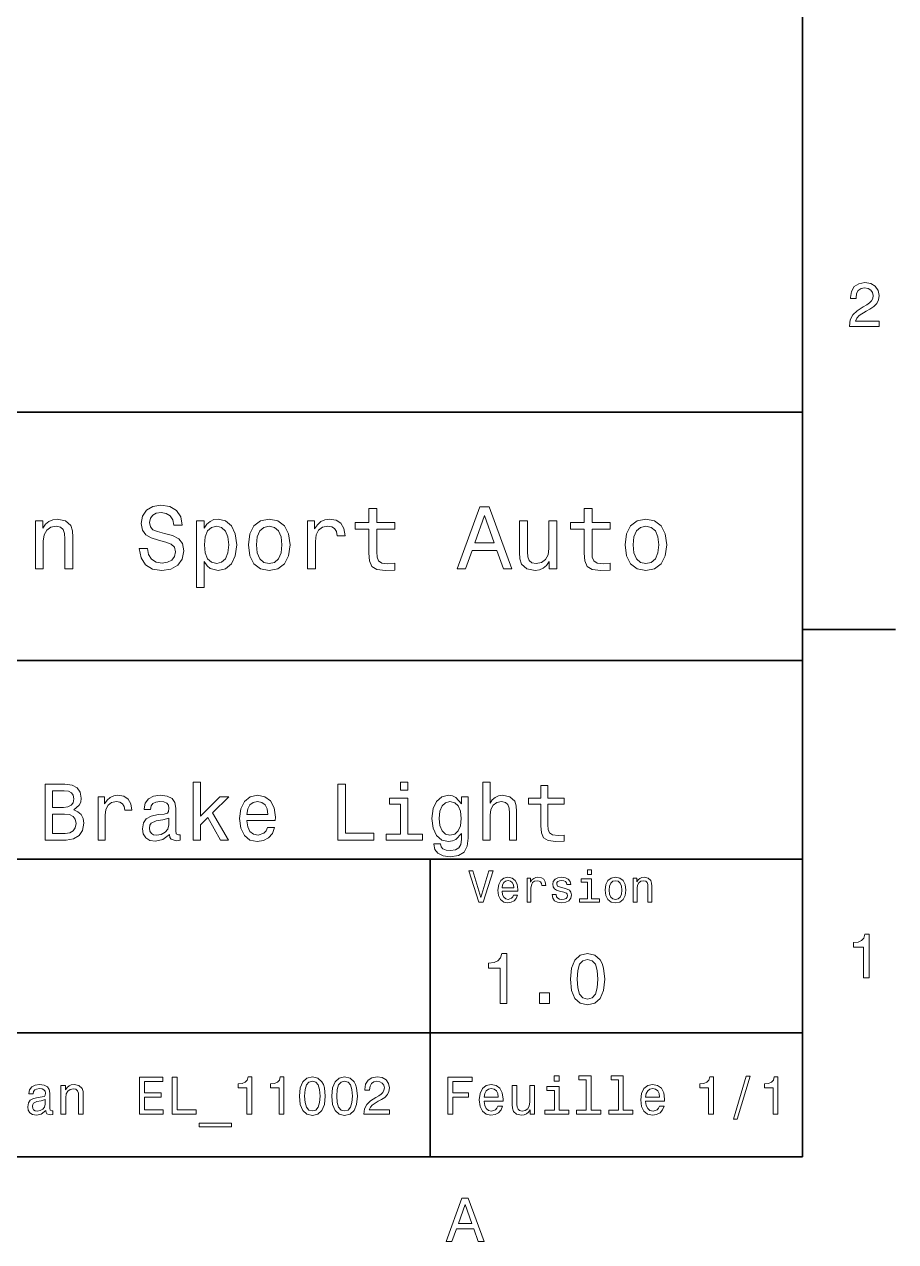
# Model space of a CAD drawing. Extents: x 0 to 297, y 0 to 210.
# Drawn here: x 224.3 to 294.5, y 3.2 to 101.3 of the extents above; entities that cross this region are included whole.
import ezdxf

# ---------------------------------------------------------------- set-up
doc = ezdxf.new("R2010")
doc.units = 0

msp = doc.modelspace()

# ---------------------------------------------------------------- linework, layer by layer
at = {"color": 7, "lineweight": 35}
for p, q in [((287, 10), (287, 200)), ((97, 70), (287, 70)), ((287, 70), (287, 10)), ((162, 50), (287, 50)), ((162, 34), (287, 34)), ((257, 10), (257, 34)), ((162, 20), (287, 20)), ((10, 10), (287, 10)), ((97, 10), (287, 10))]:
    msp.add_line(p, q, dxfattribs=at)
at = {"color": 7, "lineweight": 35, "ltscale": 0.1875}
msp.add_line((287, 52.5), (294.5, 52.5), dxfattribs=at)
at = {"color": 7, "lineweight": 13}
for points in [[(290.76947, 76.916786), (293.175079, 76.916786), (293.175079, 77.350502), (291.273773, 77.350502), (291.3797, 77.587532), (291.561249, 77.784218), (292.121033, 78.142288), (292.418579, 78.293587), (292.751434, 78.510445), (292.988464, 78.762604), (293.124634, 79.060158), (293.175079, 79.398056), (293.089355, 79.821686), (292.852325, 80.154541), (292.489197, 80.366356), (292.020172, 80.442001), (291.536041, 80.35627), (291.167877, 80.119232), (290.930847, 79.740997), (290.850159, 79.241714), (290.850159, 79.171112), (291.309082, 79.171112), (291.309082, 79.211456), (291.354462, 79.554398), (291.490631, 79.806557), (291.707489, 79.967941), (291.994965, 80.023415), (292.287476, 79.972984), (292.504333, 79.846901), (292.645538, 79.650215), (292.695984, 79.403099), (292.660675, 79.171112), (292.56485, 78.974426), (292.403473, 78.802956), (292.181549, 78.651657), (291.884003, 78.490273), (291.389771, 78.177589), (291.041779, 77.844742), (290.835022, 77.441284), (290.76947, 76.931915)], [(234.20462, 59.030979), (233.548996, 59.030979), (233.693085, 58.267288), (234.053314, 57.70533), (234.608078, 57.366714), (235.357361, 57.244236), (236.099426, 57.359509), (236.654175, 57.67651), (237.007202, 58.17363), (237.136902, 58.82925), (237.028824, 59.420029), (236.726227, 59.801872), (236.236313, 60.054031), (235.580704, 60.241352), (235.018738, 60.378242), (234.651306, 60.536743), (234.442368, 60.767288), (234.377533, 61.127522), (234.442368, 61.451729), (234.629684, 61.696686), (234.917877, 61.862389), (235.314133, 61.920029), (235.71759, 61.84798), (236.034592, 61.653458), (236.24353, 61.32925), (236.344391, 60.889767), (237, 60.889767), (237, 60.904179), (236.884735, 61.581409), (236.546112, 62.085732), (236.01297, 62.402737), (235.292511, 62.510807), (234.644104, 62.402737), (234.139771, 62.100143), (233.815567, 61.631844), (233.700287, 61.026657), (233.793961, 60.486309), (234.067734, 60.118874), (234.5, 59.873917), (235.09079, 59.6866), (235.674362, 59.520893), (236.113831, 59.362389), (236.380402, 59.131844), (236.47406, 58.757202), (236.387619, 58.375359), (236.164276, 58.087173), (235.825653, 57.907059), (235.386169, 57.849422), (234.896255, 57.928673), (234.521622, 58.159222), (234.283875, 58.533859)], [(252.05043, 60.579971), (252.05043, 58.64193), (252.093658, 58.015129), (252.29538, 57.582851), (252.698853, 57.330688), (253.383286, 57.244236), (254.132568, 57.280258), (254.132568, 57.827808), (253.585022, 57.78458), (253.087891, 57.842216), (252.82132, 58.022331), (252.706055, 58.324928), (252.684448, 58.75), (252.684448, 60.579971), (254.132568, 60.579971), (254.132568, 61.120316), (252.684448, 61.120316), (252.684448, 62.251438), (252.05043, 62.251438), (252.05043, 61.120316), (250.955322, 61.120316), (250.955322, 60.579971)], [(259.175781, 57.381123), (259.838623, 57.381123), (260.364563, 58.850864), (262.360229, 58.850864), (262.886169, 57.381123), (263.563416, 57.381123), (261.733429, 62.388329), (260.998566, 62.388329)], [(269.399109, 60.579971), (269.399109, 58.64193), (269.442352, 58.015129), (269.644073, 57.582851), (270.047546, 57.330688), (270.731995, 57.244236), (271.481262, 57.280258), (271.481262, 57.827808), (270.933716, 57.78458), (270.436584, 57.842216), (270.170013, 58.022331), (270.054749, 58.324928), (270.033142, 58.75), (270.033142, 60.579971), (271.481262, 60.579971), (271.481262, 61.120316), (270.033142, 61.120316), (270.033142, 62.251438), (269.399109, 62.251438), (269.399109, 61.120316), (268.304016, 61.120316), (268.304016, 60.579971)], [(225.177246, 57.381123), (225.811249, 57.381123), (225.811249, 59.614552), (225.876083, 60.12608), (226.085022, 60.500717), (226.409225, 60.731266), (226.841507, 60.817722), (227.187317, 60.745674), (227.403458, 60.551151), (227.511536, 60.226944), (227.547546, 59.794666), (227.547546, 57.381123), (228.181564, 57.381123), (228.181564, 59.924351), (228.15274, 60.435879), (228.023056, 60.86095), (227.597992, 61.25), (226.935165, 61.386887), (226.567719, 61.336452), (226.257935, 61.199566), (225.991364, 60.969017), (225.782425, 60.659222), (225.782425, 61.25), (225.177246, 61.25)], [(238.786743, 60.652016), (238.786743, 61.25), (238.15274, 61.25), (238.15274, 55.882565), (238.786743, 55.882565), (238.786743, 57.971901), (239.010101, 57.633286), (239.262253, 57.409943), (239.896271, 57.244236), (240.50145, 57.381123), (240.976959, 57.791786), (241.286743, 58.440201), (241.402023, 59.319164), (241.286743, 60.190922), (240.976959, 60.839336), (240.50145, 61.242794), (239.896271, 61.386887), (239.550446, 61.343658), (239.255051, 61.206772), (239.002899, 60.976223)], [(239.788193, 57.8134), (239.363129, 57.907059), (239.053314, 58.195244), (238.858795, 58.663544), (238.793945, 59.319164), (238.858795, 59.967579), (239.053314, 60.435879), (239.363129, 60.716858), (239.788193, 60.817722), (240.177246, 60.716858), (240.48703, 60.428673), (240.681564, 59.960373), (240.753601, 59.319164), (240.681564, 58.67075), (240.48703, 58.195244), (240.177246, 57.907059)], [(242.338623, 59.311958), (242.453888, 58.432995), (242.785309, 57.78458), (243.311249, 57.381123), (244.017303, 57.244236), (244.716141, 57.381123), (245.242081, 57.777374), (245.573486, 58.425793), (245.695969, 59.311958), (245.573486, 60.190922), (245.242081, 60.846542), (244.716141, 61.242794), (244.017303, 61.386887), (243.311249, 61.242794), (242.785309, 60.839336), (242.453888, 60.190922)], [(242.98703, 59.319164), (243.05188, 59.967579), (243.253601, 60.435879), (243.57782, 60.72406), (244.017303, 60.824928), (244.449585, 60.72406), (244.773773, 60.443081), (244.97551, 59.967579), (245.047546, 59.319164), (244.97551, 58.663544), (244.773773, 58.188038), (244.449585, 57.899853), (244.017303, 57.806194), (243.57782, 57.899853), (243.253601, 58.188038), (243.05188, 58.663544)], [(247.100861, 57.381123), (247.734863, 57.381123), (247.734863, 59.592937), (247.799713, 60.12608), (247.994232, 60.507923), (248.311249, 60.738472), (248.736313, 60.817722), (249.053314, 60.767288), (249.291077, 60.623199), (249.435165, 60.378242), (249.485596, 60.046829), (250.126801, 60.046829), (250.040344, 60.630402), (249.802597, 61.048271), (249.406342, 61.30043), (248.865997, 61.386887), (248.498566, 61.32925), (248.181549, 61.185158), (247.900574, 60.940201), (247.677246, 60.608788), (247.677246, 61.25), (247.100861, 61.25)], [(260.595093, 59.463257), (261.365997, 61.667866), (262.136902, 59.463257)], [(267.194519, 61.25), (266.560516, 61.25), (266.560516, 59.016571), (266.488464, 58.497837), (266.279541, 58.123196), (265.955322, 57.892651), (265.530243, 57.820602), (265.19165, 57.878242), (264.975494, 58.051151), (264.853027, 58.346542), (264.824219, 58.764408), (264.824219, 61.25), (264.190186, 61.25), (264.190186, 58.706772), (264.211792, 58.195244), (264.348694, 57.770172), (264.766571, 57.381123), (265.436584, 57.244236), (265.796814, 57.294666), (266.106628, 57.424351), (266.373199, 57.647694), (266.589325, 57.971901), (266.589325, 57.381123), (267.194519, 57.381123)], [(272.698853, 59.311958), (272.814117, 58.432995), (273.145508, 57.78458), (273.671448, 57.381123), (274.377502, 57.244236), (275.076355, 57.381123), (275.602295, 57.777374), (275.933716, 58.425793), (276.056183, 59.311958), (275.933716, 60.190922), (275.602295, 60.846542), (275.076355, 61.242794), (274.377502, 61.386887), (273.671448, 61.242794), (273.145508, 60.839336), (272.814117, 60.190922)], [(273.34726, 59.319164), (273.412109, 59.967579), (273.613831, 60.435879), (273.938019, 60.72406), (274.377502, 60.824928), (274.809784, 60.72406), (275.134003, 60.443081), (275.335724, 59.967579), (275.407776, 59.319164), (275.335724, 58.663544), (275.134003, 58.188038), (274.809784, 57.899853), (274.377502, 57.806194), (273.938019, 57.899853), (273.613831, 58.188038), (273.412109, 58.663544)], [(228.262253, 37.961815), (228.716141, 38.337894), (228.832855, 38.590778), (228.871765, 38.902016), (228.787476, 39.388329), (228.534592, 39.738472), (228.126083, 39.95245), (227.555481, 40.030258), (225.953888, 40.030258), (225.953888, 35.530258), (227.646255, 35.530258), (228.249283, 35.621037), (228.696686, 35.886887), (228.97551, 36.308357), (229.072769, 36.87896), (229.014404, 37.261528), (228.858795, 37.57925), (228.605911, 37.812679)], [(227.432281, 38.162823), (226.550446, 38.162823), (226.550446, 39.492073), (227.484161, 39.492073), (227.83429, 39.453171), (228.080688, 39.336452), (228.229828, 39.135445), (228.281708, 38.837173), (228.223343, 38.538902), (228.067719, 38.331409), (227.80188, 38.201729)], [(237.897705, 35.530258), (238.468307, 35.530258), (238.468307, 36.755764), (239.06485, 37.332851), (240.08934, 35.530258), (240.731262, 35.530258), (239.453888, 37.728386), (240.763687, 39.012245), (240.043945, 39.012245), (238.468307, 37.443081), (238.468307, 40.185879), (237.897705, 40.185879)], [(249.556198, 35.530258), (252.44812, 35.530258), (252.44812, 36.074928), (250.15274, 36.074928), (250.15274, 40.030258), (249.556198, 40.030258)], [(255.197418, 40.185879), (254.594391, 40.185879), (254.594391, 39.537464), (255.197418, 39.537464)], [(261.240631, 35.530258), (261.811249, 35.530258), (261.811249, 37.540344), (261.869598, 38.000721), (262.057648, 38.337894), (262.349426, 38.545387), (262.738464, 38.623199), (263.049713, 38.558357), (263.244232, 38.383286), (263.341492, 38.091499), (263.373932, 37.70245), (263.373932, 35.530258), (263.944519, 35.530258), (263.944519, 37.819164), (263.918579, 38.279537), (263.80188, 38.662102), (263.419312, 39.012245), (262.822754, 39.135445), (262.498566, 39.090057), (262.219727, 38.966858), (261.986328, 38.772331), (261.811249, 38.506485), (261.811249, 40.185879), (261.240631, 40.185879)], [(265.909241, 38.409222), (265.909241, 36.664986), (265.94812, 36.100864), (266.1297, 35.711815), (266.492798, 35.484871), (267.108795, 35.407059), (267.783142, 35.43948), (267.783142, 35.932274), (267.290344, 35.893372), (266.842957, 35.945244), (266.603027, 36.107349), (266.499268, 36.379681), (266.479828, 36.762245), (266.479828, 38.409222), (267.783142, 38.409222), (267.783142, 38.895531), (266.479828, 38.895531), (266.479828, 39.913544), (265.909241, 39.913544), (265.909241, 38.895531), (264.923645, 38.895531), (264.923645, 38.409222)], [(230.226944, 35.530258), (230.797546, 35.530258), (230.797546, 37.520893), (230.855911, 38.000721), (231.030975, 38.344379), (231.316284, 38.551872), (231.698853, 38.623199), (231.984161, 38.577808), (232.198135, 38.448124), (232.32782, 38.227665), (232.373199, 37.929394), (232.950287, 37.929394), (232.872482, 38.454609), (232.658508, 38.830692), (232.30188, 39.057636), (231.815567, 39.135445), (231.484879, 39.083572), (231.19957, 38.953888), (230.946686, 38.733429), (230.745682, 38.435158), (230.745682, 39.012245), (230.226944, 39.012245)], [(235.984879, 35.98415), (235.984879, 35.964695), (236.017288, 35.744236), (236.114563, 35.588615), (236.523056, 35.465416), (236.84079, 35.517288), (236.84079, 35.958214), (236.70462, 35.938759), (236.523056, 36.023052), (236.490631, 36.282421), (236.490631, 38.085014), (236.412827, 38.545387), (236.185883, 38.869595), (235.790344, 39.064121), (235.232712, 39.135445), (234.688049, 39.057636), (234.286026, 38.837173), (234.033142, 38.493515), (233.948853, 38.039623), (233.948853, 38.000721), (234.46109, 38.000721), (234.506485, 38.273052), (234.649139, 38.467579), (234.882568, 38.584293), (235.213257, 38.629681), (235.530975, 38.59726), (235.757935, 38.5), (235.894104, 38.331409), (235.939484, 38.09798), (235.913544, 37.825645), (235.809799, 37.68948), (235.55043, 37.624638), (235.064117, 37.572765), (234.506485, 37.456051), (234.110962, 37.248558), (233.877533, 36.924351), (233.806198, 36.444523), (233.871033, 36.016571), (234.072052, 35.698845), (234.396255, 35.497837), (234.843658, 35.426514), (235.446686, 35.562679)], [(242.222626, 37.105907), (244.505035, 37.105907), (244.511536, 37.371758), (244.407776, 38.117435), (244.122482, 38.675072), (243.668594, 39.012245), (243.065567, 39.135445), (242.47551, 39.005764), (242.021606, 38.642651), (241.729828, 38.052593), (241.626083, 37.274494), (241.723343, 36.476944), (242.015137, 35.893372), (242.46254, 35.530258), (243.046112, 35.407059), (243.55188, 35.491352), (243.966858, 35.711815), (244.271606, 36.061958), (244.446686, 36.528816), (243.882568, 36.528816), (243.765854, 36.269451), (243.59726, 36.074928), (243.117432, 35.919308), (242.747833, 35.990631), (242.469025, 36.217579), (242.28746, 36.587173), (242.222626, 37.086452)], [(242.222626, 37.585735), (242.293945, 38.033138), (242.469025, 38.363831), (242.734863, 38.564842), (243.085022, 38.636166), (243.42868, 38.564842), (243.694519, 38.363831), (243.856628, 38.033138), (243.914978, 37.585735)], [(255.177948, 36.010086), (255.177948, 38.895531), (253.71254, 38.895531), (253.71254, 38.409222), (254.607361, 38.409222), (254.607361, 36.010086), (253.440216, 36.010086), (253.440216, 35.530258), (256.358063, 35.530258), (256.358063, 36.010086)], [(260.047546, 35.685879), (260.047546, 39.012245), (259.502869, 39.012245), (259.502869, 38.448124), (259.055481, 38.960373), (258.783142, 39.090057), (258.478394, 39.135445), (257.927246, 39.005764), (257.499268, 38.642651), (257.220459, 38.059078), (257.123199, 37.274494), (257.220459, 36.483429), (257.499268, 35.899857), (257.927246, 35.530258), (258.478394, 35.407059), (258.789612, 35.45245), (259.049011, 35.569164), (259.502869, 36.061958), (259.502869, 35.569164), (259.451019, 35.180115), (259.30835, 34.901295), (259.036011, 34.739193), (258.627533, 34.680836), (258.270905, 34.719738), (258.018005, 34.817001), (257.868896, 34.985588), (257.823486, 35.212536), (257.272339, 35.212536), (257.272339, 35.1866), (257.356628, 34.771614), (257.615997, 34.460373), (258.030975, 34.259365), (258.595093, 34.188038), (259.26947, 34.285301), (259.716858, 34.557636), (259.969727, 35.030979)], [(257.713257, 37.274494), (257.771606, 37.851585), (257.946686, 38.279537), (258.219025, 38.532421), (258.582153, 38.623199), (258.964691, 38.532421), (259.25, 38.279537), (259.425079, 37.851585), (259.489929, 37.274494), (259.425079, 36.684437), (259.25, 36.262966), (258.964691, 36.003601), (258.582153, 35.919308), (258.219025, 36.003601), (257.946686, 36.262966), (257.771606, 36.690922)], [(227.574936, 36.068443), (226.550446, 36.068443), (226.550446, 37.618156), (227.516571, 37.618156), (227.925079, 37.572765), (228.216858, 37.4366), (228.391937, 37.203171), (228.450287, 36.865993), (228.391937, 36.509365), (228.229828, 36.262966), (227.957489, 36.113831)], [(235.920029, 36.749279), (235.842224, 36.412102), (235.634735, 36.152737), (235.323486, 35.98415), (234.940918, 35.925793), (234.694519, 35.958214), (234.519455, 36.061958), (234.409225, 36.243515), (234.376801, 36.496395), (234.40274, 36.723343), (234.506485, 36.885445), (234.921478, 37.067001), (235.446686, 37.14481), (235.920029, 37.30043)], [(261.71109, 33.03458), (261.08429, 30.905619), (260.439484, 33.03458), (260.09726, 33.03458), (260.904175, 30.530979), (261.264404, 30.530979), (262.053314, 33.03458)], [(262.784576, 31.40634), (264.052582, 31.40634), (264.056183, 31.554033), (263.998566, 31.9683), (263.840057, 32.278099), (263.587891, 32.465416), (263.252869, 32.533859), (262.925079, 32.461815), (262.672913, 32.260086), (262.510803, 31.932276), (262.453156, 31.5), (262.507202, 31.056915), (262.669312, 30.732708), (262.917877, 30.530979), (263.242065, 30.462536), (263.523041, 30.509365), (263.753601, 30.631844), (263.922913, 30.826368), (264.020172, 31.085733), (263.706787, 31.085733), (263.641937, 30.941643), (263.548279, 30.833572), (263.281708, 30.747118), (263.076355, 30.786743), (262.921478, 30.912823), (262.820618, 31.118155), (262.784576, 31.395533)], [(264.794678, 30.530979), (265.111664, 30.530979), (265.111664, 31.636887), (265.144104, 31.903458), (265.241364, 32.094379), (265.399841, 32.209652), (265.612396, 32.249279), (265.770905, 32.224064), (265.889771, 32.152016), (265.961823, 32.029537), (265.98703, 31.863832), (266.307648, 31.863832), (266.264404, 32.155621), (266.145538, 32.364552), (265.947418, 32.490635), (265.677246, 32.533859), (265.49353, 32.505043), (265.335022, 32.432995), (265.194519, 32.310516), (265.082855, 32.144814), (265.082855, 32.465416), (264.794678, 32.465416)], [(267.791779, 31.658501), (267.485596, 31.730547), (267.258636, 31.8134), (267.182983, 31.982708), (267.20462, 32.101585), (267.280273, 32.188038), (267.40274, 32.242073), (267.579254, 32.263687), (267.748566, 32.242073), (267.881836, 32.177231), (267.968292, 32.079971), (268.004333, 31.950287), (268.314117, 31.950287), (268.314117, 31.957493), (268.260101, 32.191643), (268.112396, 32.375359), (267.881836, 32.490635), (267.579254, 32.533859), (267.273041, 32.490635), (267.049713, 32.371758), (266.90921, 32.195244), (266.865997, 31.971901), (266.898407, 31.755764), (266.999268, 31.604465), (267.164978, 31.496397), (267.406342, 31.420748), (267.759369, 31.334293), (267.975494, 31.244236), (268.033142, 31.17219), (268.054749, 31.064121), (268.022339, 30.930836), (267.935883, 30.829971), (267.79538, 30.765129), (267.608063, 30.743515), (267.409943, 30.765129), (267.265839, 30.840778), (267.168579, 30.963255), (267.128967, 31.132565), (266.822754, 31.132565), (266.873199, 30.844379), (267.020905, 30.635447), (267.255035, 30.509365), (267.579254, 30.462536), (267.917877, 30.509365), (268.166412, 30.635447), (268.317719, 30.837175), (268.371765, 31.100143), (268.332123, 31.327089), (268.220459, 31.481987), (268.036743, 31.582851)], [(269.981995, 30.79755), (269.981995, 32.400574), (269.167877, 32.400574), (269.167877, 32.130402), (269.664978, 32.130402), (269.664978, 30.79755), (269.016571, 30.79755), (269.016571, 30.530979), (270.637604, 30.530979), (270.637604, 30.79755)], [(269.992798, 33.117435), (269.657776, 33.117435), (269.657776, 32.757202), (269.992798, 32.757202)], [(271.087891, 31.496397), (271.145538, 31.056915), (271.311249, 30.732708), (271.574219, 30.530979), (271.927246, 30.462536), (272.276672, 30.530979), (272.539612, 30.729107), (272.705322, 31.053314), (272.766571, 31.496397), (272.705322, 31.935879), (272.539612, 32.263687), (272.276672, 32.461815), (271.927246, 32.533859), (271.574219, 32.461815), (271.311249, 32.260086), (271.145538, 31.935879)], [(273.350159, 30.530979), (273.667145, 30.530979), (273.667145, 31.647694), (273.699554, 31.903458), (273.804047, 32.090778), (273.966125, 32.206051), (274.182281, 32.249279), (274.355194, 32.213257), (274.463257, 32.115993), (274.517303, 31.95389), (274.535309, 31.737751), (274.535309, 30.530979), (274.852295, 30.530979), (274.852295, 31.802593), (274.837891, 32.058357), (274.773041, 32.270893), (274.560516, 32.465416), (274.229095, 32.533859), (274.04538, 32.508644), (273.890503, 32.440201), (273.757202, 32.324928), (273.65274, 32.170029), (273.65274, 32.465416), (273.350159, 32.465416)], [(262.784576, 31.672911), (262.824219, 31.921469), (262.921478, 32.105186), (263.069153, 32.216858), (263.263702, 32.256485), (263.45462, 32.216858), (263.602295, 32.105186), (263.692352, 31.921469), (263.724792, 31.672911)], [(271.412109, 31.5), (271.444519, 31.824207), (271.54538, 32.058357), (271.707489, 32.20245), (271.927246, 32.25288), (272.143372, 32.20245), (272.305481, 32.061958), (272.406342, 31.824207), (272.442352, 31.5), (272.406342, 31.17219), (272.305481, 30.934437), (272.143372, 30.790344), (271.927246, 30.743515), (271.707489, 30.790344), (271.54538, 30.934437), (271.444519, 31.17219)], [(291.909241, 24.416786), (292.368164, 24.416786), (292.368164, 27.942001), (292.025208, 27.942001), (291.934448, 27.634365), (291.752899, 27.427593), (291.475525, 27.306557), (291.092224, 27.266211), (291.092224, 26.90814), (291.909241, 26.90814)], [(262.631134, 22.360231), (263.155609, 22.360231), (263.155609, 26.38905), (262.763702, 26.38905), (262.659943, 26.037464), (262.452454, 25.801153), (262.135437, 25.662825), (261.697418, 25.616714), (261.697418, 25.207493), (262.631134, 25.207493)], [(268.285309, 24.314121), (268.371765, 23.409224), (268.642639, 22.763689), (269.074921, 22.371759), (269.674347, 22.244957), (270.268005, 22.371759), (270.700287, 22.763689), (270.965424, 23.409224), (271.057648, 24.314121), (270.965424, 25.213257), (270.855896, 25.570606), (270.700287, 25.864553), (270.268005, 26.256485), (269.674347, 26.38905), (269.074921, 26.256485), (268.642639, 25.858791), (268.371765, 25.213257)], [(268.838623, 24.314121), (268.884735, 25.011528), (269.028809, 25.51297), (269.288177, 25.806917), (269.674347, 25.910664), (270.054749, 25.806917), (270.314117, 25.51297), (270.458221, 25.011528), (270.504333, 24.314121), (270.458221, 23.610952), (270.314117, 23.10951), (270.054749, 22.815563), (269.674347, 22.717581), (269.288177, 22.815563), (269.028809, 23.10951), (268.884735, 23.610952)], [(265.806915, 22.360231), (266.602295, 22.360231), (266.602295, 23.219021), (265.806915, 23.219021)], [(226.01297, 13.731268), (226.01297, 13.7183), (226.034592, 13.571326), (226.099426, 13.46758), (226.371765, 13.385448), (226.583588, 13.42003), (226.583588, 13.713977), (226.492798, 13.701009), (226.371765, 13.757205), (226.350159, 13.930116), (226.350159, 15.131845), (226.298279, 15.438761), (226.146973, 15.6549), (225.883286, 15.784582), (225.511536, 15.832133), (225.148422, 15.78026), (224.880402, 15.633286), (224.711823, 15.404179), (224.655624, 15.101585), (224.655624, 15.075649), (224.997131, 15.075649), (225.027374, 15.257205), (225.122482, 15.386889), (225.278107, 15.464698), (225.498566, 15.494957), (225.710388, 15.473343), (225.861679, 15.408502), (225.952454, 15.29611), (225.982712, 15.140491), (225.965424, 14.958934), (225.896255, 14.868156), (225.723343, 14.824928), (225.399139, 14.790346), (225.027374, 14.712537), (224.763687, 14.574208), (224.608078, 14.358069), (224.560516, 14.038185), (224.60376, 13.752882), (224.737762, 13.541066), (224.953888, 13.407061), (225.252167, 13.35951), (225.654175, 13.450289)], [(227.236313, 13.428675), (227.616714, 13.428675), (227.616714, 14.768732), (227.655624, 15.075649), (227.780975, 15.300432), (227.97551, 15.438761), (228.234879, 15.490635), (228.442368, 15.447407), (228.572052, 15.330692), (228.636887, 15.136168), (228.658508, 14.876801), (228.658508, 13.428675), (229.03891, 13.428675), (229.03891, 14.954612), (229.021622, 15.261528), (228.943817, 15.516571), (228.688766, 15.75), (228.291077, 15.832133), (228.070618, 15.801874), (227.884735, 15.719741), (227.724792, 15.581412), (227.599426, 15.395534), (227.599426, 15.75), (227.236313, 15.75)], [(233.574921, 13.428675), (235.476944, 13.428675), (235.476944, 13.791787), (233.97261, 13.791787), (233.97261, 14.807637), (235.312668, 14.807637), (235.312668, 15.166427), (233.97261, 15.166427), (233.97261, 16.065563), (235.442352, 16.065563), (235.442352, 16.428675), (233.574921, 16.428675)], [(236.207489, 13.428675), (238.135437, 13.428675), (238.135437, 13.791787), (236.605179, 13.791787), (236.605179, 16.428675), (236.207489, 16.428675)], [(242.211807, 13.428675), (242.605179, 13.428675), (242.605179, 16.450289), (242.311234, 16.450289), (242.233429, 16.1866), (242.077805, 16.009367), (241.840057, 15.905621), (241.51152, 15.871038), (241.51152, 15.564121), (242.211807, 15.564121)], [(244.814117, 13.428675), (245.207489, 13.428675), (245.207489, 16.450289), (244.913544, 16.450289), (244.835724, 16.1866), (244.680115, 16.009367), (244.442352, 15.905621), (244.113831, 15.871038), (244.113831, 15.564121), (244.814117, 15.564121)], [(246.452438, 14.894093), (246.517288, 14.215418), (246.720459, 13.731268), (247.044662, 13.43732), (247.494232, 13.342219), (247.939468, 13.43732), (248.263687, 13.731268), (248.462524, 14.215418), (248.531693, 14.894093), (248.462524, 15.568444), (248.380402, 15.836456), (248.263687, 16.056917), (247.939468, 16.350864), (247.494232, 16.450289), (247.044662, 16.350864), (246.720459, 16.052593), (246.517288, 15.568444)], [(246.867432, 14.894093), (246.902008, 15.417148), (247.010086, 15.793228), (247.204605, 16.013689), (247.494232, 16.091499), (247.779526, 16.013689), (247.97406, 15.793228), (248.082123, 15.417148), (248.116714, 14.894093), (248.082123, 14.366715), (247.97406, 13.990634), (247.779526, 13.770173), (247.494232, 13.696686), (247.204605, 13.770173), (247.010086, 13.990634), (246.902008, 14.366715)], [(249.054749, 14.894093), (249.119583, 14.215418), (249.322754, 13.731268), (249.646973, 13.43732), (250.096527, 13.342219), (250.541779, 13.43732), (250.865982, 13.731268), (251.064835, 14.215418), (251.134003, 14.894093), (251.064835, 15.568444), (250.982697, 15.836456), (250.865982, 16.056917), (250.541779, 16.350864), (250.096527, 16.450289), (249.646973, 16.350864), (249.322754, 16.052593), (249.119583, 15.568444)], [(249.469727, 14.894093), (249.504318, 15.417148), (249.612381, 15.793228), (249.806915, 16.013689), (250.096527, 16.091499), (250.381836, 16.013689), (250.576355, 15.793228), (250.684433, 15.417148), (250.719009, 14.894093), (250.684433, 14.366715), (250.576355, 13.990634), (250.381836, 13.770173), (250.096527, 13.696686), (249.806915, 13.770173), (249.612381, 13.990634), (249.504318, 14.366715)], [(251.644089, 13.428675), (253.706039, 13.428675), (253.706039, 13.800432), (252.076355, 13.800432), (252.167145, 14.003603), (252.322754, 14.172191), (252.802582, 14.479107), (253.057632, 14.60879), (253.342926, 14.794669), (253.546097, 15.010807), (253.662811, 15.26585), (253.706039, 15.555476), (253.632553, 15.918589), (253.429382, 16.203892), (253.118149, 16.385447), (252.716125, 16.450289), (252.301147, 16.376802), (251.98558, 16.173632), (251.78241, 15.849424), (251.713257, 15.421471), (251.713257, 15.360951), (252.106628, 15.360951), (252.106628, 15.395534), (252.145523, 15.689482), (252.262238, 15.905621), (252.44812, 16.043949), (252.694519, 16.091499), (252.945236, 16.048271), (253.131119, 15.940203), (253.252151, 15.771614), (253.29538, 15.559799), (253.265121, 15.360951), (253.182983, 15.192364), (253.044662, 15.045389), (252.854462, 14.915707), (252.599411, 14.777378), (252.175781, 14.509366), (251.877518, 14.224064), (251.700287, 13.878242), (251.644089, 13.441643)], [(258.414978, 13.428675), (258.817017, 13.428675), (258.817017, 14.807637), (260.079254, 14.807637), (260.079254, 15.166427), (258.817017, 15.166427), (258.817017, 16.065563), (260.368866, 16.065563), (260.368866, 16.428675), (258.414978, 16.428675)], [(261.341492, 14.479107), (262.863098, 14.479107), (262.867432, 14.656341), (262.798279, 15.153459), (262.608063, 15.525217), (262.305481, 15.75), (261.903473, 15.832133), (261.510101, 15.745678), (261.207489, 15.503603), (261.01297, 15.110231), (260.943817, 14.591499), (261.008636, 14.059798), (261.203156, 13.67075), (261.501434, 13.428675), (261.890503, 13.346542), (262.227661, 13.402739), (262.504333, 13.549712), (262.707489, 13.783141), (262.824219, 14.09438), (262.44812, 14.09438), (262.370331, 13.92147), (262.257935, 13.791787), (261.938049, 13.688041), (261.69165, 13.735591), (261.505768, 13.886888), (261.384735, 14.133286), (261.341492, 14.466139)], [(265.400574, 15.75), (265.020172, 15.75), (265.020172, 14.409943), (264.976959, 14.098703), (264.851593, 13.873919), (264.657074, 13.735591), (264.402008, 13.692364), (264.198853, 13.726946), (264.069153, 13.830692), (263.995667, 14.007925), (263.978394, 14.258646), (263.978394, 15.75), (263.597992, 15.75), (263.597992, 14.224064), (263.610962, 13.917148), (263.693085, 13.662104), (263.943817, 13.428675), (264.345825, 13.346542), (264.561951, 13.376801), (264.747833, 13.454611), (264.907776, 13.588617), (265.037476, 13.783141), (265.037476, 13.428675), (265.400574, 13.428675)], [(267.389038, 16.532421), (266.98703, 16.532421), (266.98703, 16.100145), (267.389038, 16.100145)], [(269.572052, 16.212536), (269.572052, 13.748559), (268.789612, 13.748559), (268.789612, 13.428675), (270.73056, 13.428675), (270.73056, 13.748559), (269.952454, 13.748559), (269.952454, 16.532421), (268.975494, 16.532421), (268.975494, 16.212536)], [(272.174347, 16.212536), (272.174347, 13.748559), (271.391937, 13.748559), (271.391937, 13.428675), (273.332855, 13.428675), (273.332855, 13.748559), (272.554749, 13.748559), (272.554749, 16.532421), (271.57782, 16.532421), (271.57782, 16.212536)], [(274.353027, 14.479107), (275.874634, 14.479107), (275.878967, 14.656341), (275.809814, 15.153459), (275.619598, 15.525217), (275.317017, 15.75), (274.914978, 15.832133), (274.521606, 15.745678), (274.219025, 15.503603), (274.024506, 15.110231), (273.955322, 14.591499), (274.020172, 14.059798), (274.214691, 13.67075), (274.51297, 13.428675), (274.902008, 13.346542), (275.239197, 13.402739), (275.515839, 13.549712), (275.719025, 13.783141), (275.835724, 14.09438), (275.459656, 14.09438), (275.381836, 13.92147), (275.26944, 13.791787), (274.949554, 13.688041), (274.703186, 13.735591), (274.517303, 13.886888), (274.39624, 14.133286), (274.353027, 14.466139)], [(279.416443, 13.428675), (279.809814, 13.428675), (279.809814, 16.450289), (279.515839, 16.450289), (279.438049, 16.1866), (279.28241, 16.009367), (279.044678, 15.905621), (278.716125, 15.871038), (278.716125, 15.564121), (279.416443, 15.564121)], [(281.42218, 13.026657), (281.720459, 13.026657), (282.766571, 16.510807), (282.463989, 16.510807)], [(284.621033, 13.428675), (285.014404, 13.428675), (285.014404, 16.450289), (284.720459, 16.450289), (284.642639, 16.1866), (284.48703, 16.009367), (284.249268, 15.905621), (283.920746, 15.871038), (283.920746, 15.564121), (284.621033, 15.564121)], [(261.341492, 14.798992), (261.389038, 15.097262), (261.505768, 15.317724), (261.682983, 15.45173), (261.916412, 15.49928), (262.145538, 15.45173), (262.322754, 15.317724), (262.430847, 15.097262), (262.469727, 14.798992)], [(267.376068, 13.748559), (267.376068, 15.672191), (266.399139, 15.672191), (266.399139, 15.347983), (266.995667, 15.347983), (266.995667, 13.748559), (266.21759, 13.748559), (266.21759, 13.428675), (268.162811, 13.428675), (268.162811, 13.748559)], [(274.353027, 14.798992), (274.400574, 15.097262), (274.517303, 15.317724), (274.694519, 15.45173), (274.927948, 15.49928), (275.157074, 15.45173), (275.33429, 15.317724), (275.442352, 15.097262), (275.481262, 14.798992)], [(225.969742, 14.241355), (225.917877, 14.016571), (225.779541, 13.84366), (225.572052, 13.731268), (225.317017, 13.692364), (225.15274, 13.713977), (225.036026, 13.783141), (224.96254, 13.904179), (224.940933, 14.072767), (224.958221, 14.224064), (225.027374, 14.332133), (225.304047, 14.453171), (225.654175, 14.505044), (225.969742, 14.60879)], [(238.386154, 12.711096), (238.386154, 12.408502), (240.988464, 12.408502), (240.988464, 12.711096)], [(258.266846, 3.166787), (258.730835, 3.166787), (259.098999, 4.195605), (260.495972, 4.195605), (260.864105, 3.166787), (261.338165, 3.166787), (260.05719, 6.67183), (259.542786, 6.67183)], [(259.260376, 4.624279), (259.799988, 6.167507), (260.33963, 4.624279)]]:
    msp.add_lwpolyline(points, close=True, dxfattribs=at)

doc.saveas('drawing.dxf')
